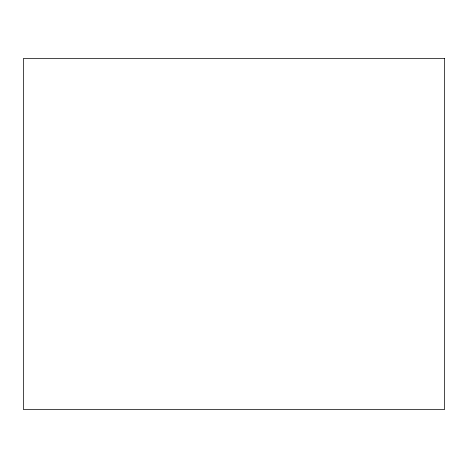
<?xml version="1.0" encoding="UTF-8"?>
<svg xmlns="http://www.w3.org/2000/svg" width="468" height="468" viewBox="0 0 468 468"><rect width="100%" height="100%" fill="white"/><g stroke="black" fill="none" stroke-linecap="round" stroke-linejoin="round"><path stroke-width="0.7" d="M444.6 58.5L23.4 58.5L23.4 409.5L444.6 409.5L444.6 58.5"/></g></svg>
